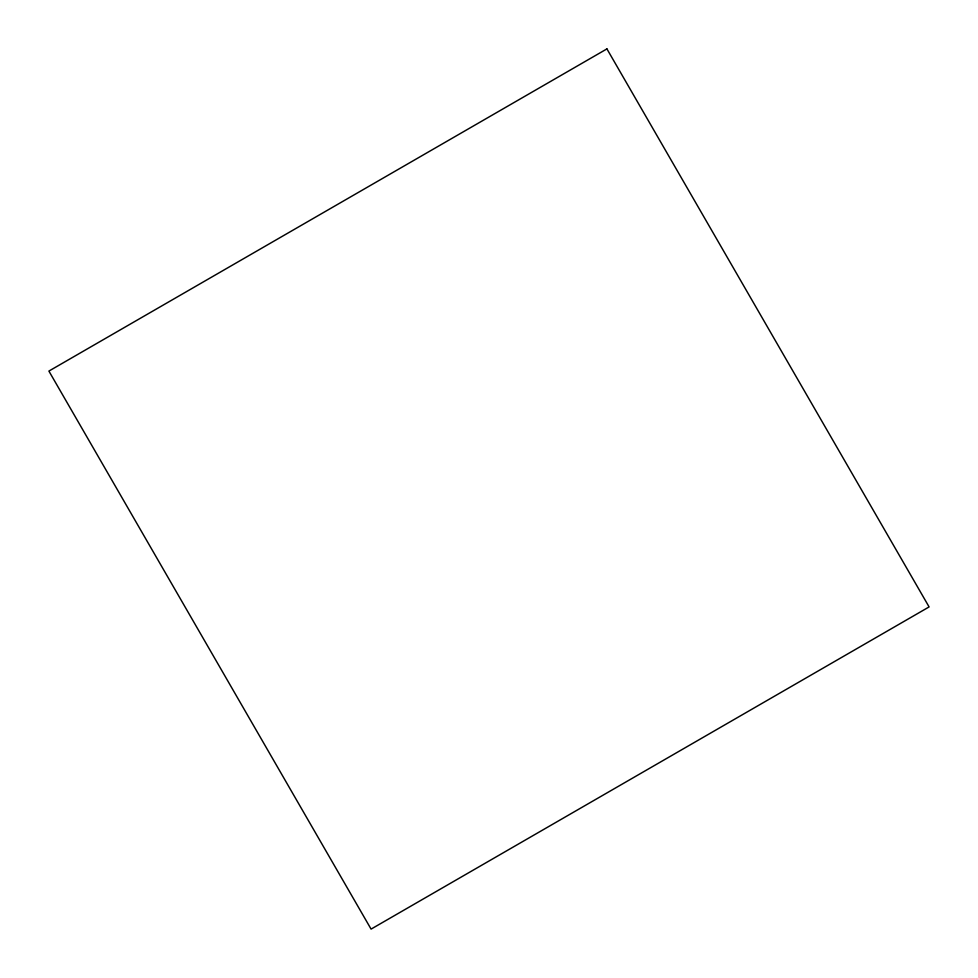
<?xml version="1.0" encoding="UTF-8"?>
<svg xmlns="http://www.w3.org/2000/svg" width="978" height="978" viewBox="0 0 978 978"><rect width="100%" height="100%" fill="white"/><g stroke="black" fill="none" stroke-linecap="round" stroke-linejoin="round"><path stroke-width="1.47" d="M606.922 48.9L48.9 371.078L371.078 929.1L929.1 606.922L606.922 48.9"/></g></svg>
